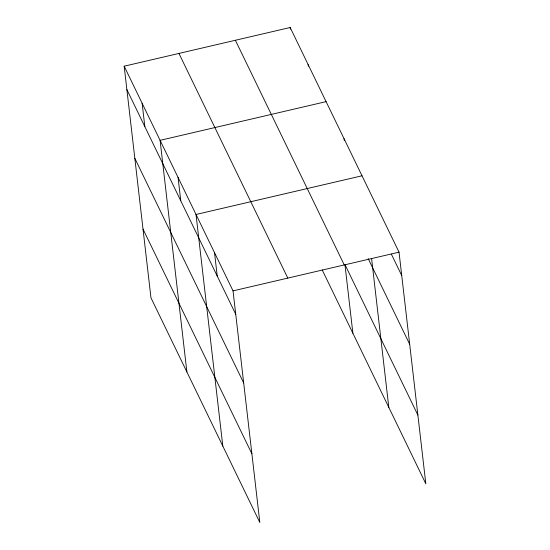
<?xml version="1.0" encoding="UTF-8"?>
<svg xmlns="http://www.w3.org/2000/svg" width="550" height="550" viewBox="0 0 550 550"><rect width="100%" height="100%" fill="white"/><g stroke="black" fill="none" stroke-linecap="round" stroke-linejoin="round"><path stroke-width="0.82" d="M124.169 66.199L233.028 290.868L259.834 522.5L150.968 297.825L124.169 66.199L290.166 27.5L399.032 252.175L425.831 483.801L322.211 269.94M326.095 101.64L160.091 140.339L186.897 371.972M362.017 175.787L196.02 214.479L222.819 446.112M233.028 290.868L399.032 252.175M391.373 254.169L401.734 275.564M368.184 258.624L409.688 344.279M417.876 415.085L344.939 264.55L352.894 333.272M235.386 40.267L344.252 264.942M178.949 53.426L287.808 278.101M126.878 89.581L235.737 314.256M134.826 158.304L243.691 382.979M143.021 229.109L251.879 453.777M371.594 258.562L388.816 407.413M344.053 138.71L344.245 140.381M308.131 64.57L308.323 66.241M290.166 27.5L290.359 29.171M214.528 252.677L217.229 276.066M178.056 177.409L180.764 200.798M142.134 103.269L144.836 126.658"/></g></svg>
